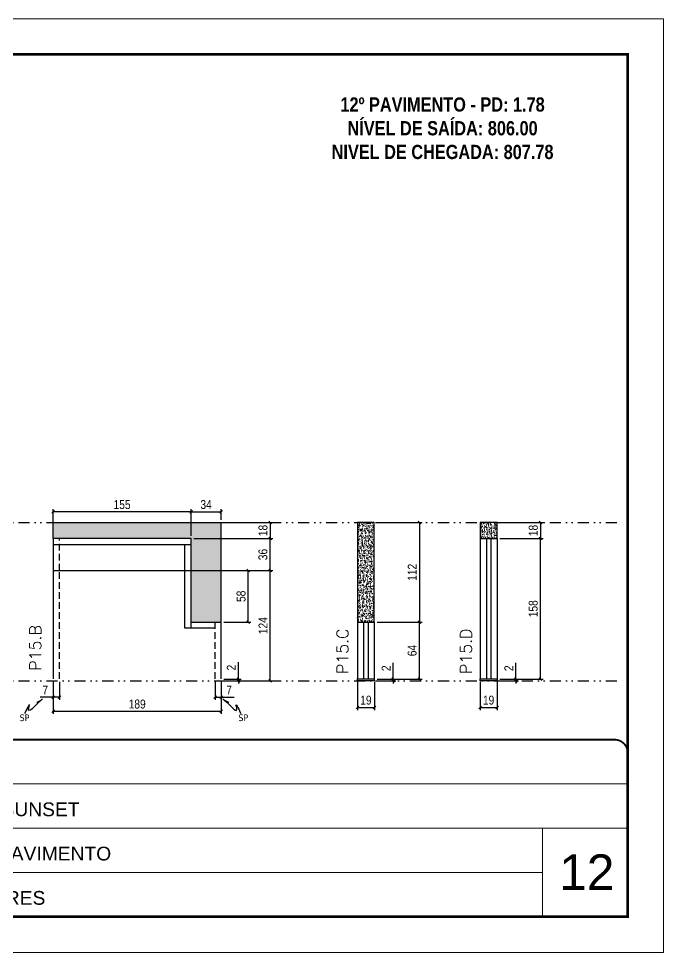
# Model space of a CAD drawing. Extents: x 808 to 7089, y -98 to 17032.
# Drawn here: x 6337 to 7062, y 13685 to 14735 of the extents above; entities that cross this region are included whole.
import ezdxf

# ---------------------------------------------------------------- set-up
doc = ezdxf.new("R2010")
doc.units = 0
for name, pattern in [('CONTINUO', [0]), ('DASHED', [0.75, 0.5, -0.25]), ('DIVIDE2', [0.625, 0.25, -0.125, 0, -0.125, 0, -0.125]), ('HIDDEN', [0.375, 0.25, -0.125])]:
    doc.linetypes.add(name, pattern=pattern)
for name, color, linetype, lineweight in [('CARIMBO', 255, 'Continuous', 9), ('Folhas', 255, 'Continuous', 9), ('SARRAFO DE PRESSAO', 251, 'DASHED', 9), ('Texto Seção', 7, 'Continuous', 15)]:
    doc.layers.add(name, color=color, linetype=linetype, lineweight=lineweight)
for name, color, linetype in [('COTA', 241, 'Continuous'), ('NOMENCLATURA', 7, 'Continuous'), ('Nível', 160, 'Continuous'), ('Painéis', 200, 'Continuous'), ('SARR_2.2x7', 40, 'Continuous'), ('Sarrafo de Pressão', 42, 'HIDDEN'), ('texto', 7, 'Continuous')]:
    doc.layers.add(name, color=color, linetype=linetype)
doc.styles.add('ARIAL', font='arial.ttf')
doc.styles.add('COTA TECNICA', font='techl___.ttf', dxfattribs={"height": 10})
doc.styles.add('COTA TECNICA-50', font='techl___.ttf', dxfattribs={"height": 10})
doc.styles.add('REGUA-120', font='ROMANS.shx', dxfattribs={"height": 15})
doc.styles.add('ROMANC', font='techb___.ttf', dxfattribs={"height": 2.5})
doc.styles.get("Standard").update_dxf_attribs({"font": 'arial.ttf'})
doc.dimstyles.new('COTA PAINEL-50', dxfattribs={"dimtxt": 10, "dimasz": 3, "dimexe": 3, "dimexo": 3, "dimgap": 3, "dimtad": 1, "dimdec": 1, "dimzin": 12, "dimdsep": 46, "dimtxsty": 'COTA TECNICA-50', "dimblk1": 'OBLIQUE', "dimblk2": 'OBLIQUE', "dimsah": 1, "dimcen": 0.9, "dimclrd": 4, "dimclre": 4, "dimclrt": 240, "dimadec": 1, "dimazin": 3, "dimtfac": 1, "dimtdec": 1, "dimtmove": 0, "dimatfit": 3, "dimfxl": 1, "dimtolj": 1, "dimtzin": 12, "dimarcsym": 0})
doc.dimstyles.new('PAINEL', dxfattribs={"dimtxt": 10, "dimasz": 3, "dimexe": 3, "dimexo": 3, "dimgap": 3, "dimtad": 1, "dimdec": 1, "dimzin": 12, "dimdsep": 46, "dimtxsty": 'COTA TECNICA', "dimblk1": 'OBLIQUE', "dimblk2": 'OBLIQUE', "dimsah": 1, "dimcen": 0.9, "dimclrd": 4, "dimclre": 4, "dimclrt": 240, "dimadec": 1, "dimazin": 3, "dimtfac": 1, "dimtdec": 1, "dimtmove": 0, "dimatfit": 3, "dimfxl": 1, "dimtolj": 1, "dimtzin": 12, "dimarcsym": 0})
doc.dimstyles.get("Standard").update_dxf_attribs({"dimtxt": 0.18, "dimasz": 0.18, "dimexe": 0.18, "dimexo": 0.0625, "dimgap": 0.09, "dimtad": 0, "dimtih": 1, "dimtoh": 1, "dimdec": 4, "dimzin": 0, "dimdsep": 46, "dimtxsty": 'Standard', "dimcen": 0.09, "dimadec": 0, "dimazin": 0, "dimtfac": 1, "dimtdec": 4, "dimtofl": 0, "dimtmove": 0, "dimatfit": 3, "dimfxl": 1, "dimtolj": 1, "dimtzin": 0, "dimarcsym": 0})

# ---------------------------------------------------------------- blocks, each defined once
blk = doc.blocks.new('9999999999')
at = {"color": 30, "linetype": 'CONTINUO'}
for p, q in [((98564.6, 34379.6), (99584, 34379.6)), ((98564.6, 34329.8), (99488, 34329.8)), ((99584, 34329.8), (99488, 34329.8)), ((99488, 34329.8), (99488, 34230.2)), ((98564.6, 34280), (99488, 34280))]:
    blk.add_line(p, q, dxfattribs=at)
at = {"color": 30, "linetype": 'CONTINUO', "const_width": 2}
blk.add_lwpolyline([(99584, 34230.2), (99584, 34414.4, 0.414214), (99569, 34429.4), (98229, 34429.4, 0.414214), (98214, 34414.4), (98214, 34245.2, 0.414214), (98229, 34230.2), (99584, 34230.2)], format="xyb", dxfattribs=at)
at = {"layer": 'Folhas'}
blk.add_lwpolyline([(98139, 34190.2), (99624, 34190.2), (99624, 35240.2), (98139, 35240.2)], close=True, dxfattribs=at)
at = {"layer": 'Folhas', "color": 30, "const_width": 3}
blk.add_lwpolyline([(98214, 34230.2), (99584, 34230.2), (99584, 35200.2), (98214, 35200.2)], close=True, dxfattribs=at)
at = {"color": 7, "linetype": 'Continuous', "ltscale": 5, "style": 'ARIAL'}
for s, height, p in [('NIK SUNSET', 15.48, (98837.7, 34343.3)), ('12º PAVIMENTO', 15.483, (98837.7, 34293.5)), ('PILARES', 15.48, (98837.7, 34243.7))]:
    blk.add_text(s, height=height, dxfattribs=at).set_placement(p)
blk = doc.blocks.new('_Oblique')
at = {"color": 0, "linetype": 'ByBlock', "lineweight": -2}
blk.add_line((-0.5, -0.5), (0.5, 0.5), dxfattribs=at)
blk = doc.blocks.new('*D1321')
at = {"layer": 'COTA', "color": 4, "lineweight": -2, "transparency": 16777216}
for p, q in [((6855.7, 13989.7), (6855.7, 13957.8)), ((6874.7, 13989.7), (6874.7, 13957.8)), ((6855.7, 13960.8), (6874.7, 13960.8))]:
    blk.add_line(p, q, dxfattribs=at)
at = {"layer": 'Defpoints', "color": 0, "transparency": 16777216}
for p in [(6855.7, 13992.7), (6874.7, 13992.7), (6874.7, 13960.8)]:
    blk.add_point(p, dxfattribs=at)
at = {"layer": 'COTA', "color": 4, "lineweight": -2, "transparency": 16777216, "xscale": 3, "yscale": 3, "zscale": 3, "rotation": 180}
blk.add_blockref('_Oblique', (6855.7, 13960.8), dxfattribs=at)
at = {"layer": 'COTA', "color": 4, "lineweight": -2, "transparency": 16777216, "xscale": 3, "yscale": 3, "zscale": 3}
blk.add_blockref('_Oblique', (6874.7, 13960.8), dxfattribs=at)
at = {"layer": 'COTA', "color": 240, "transparency": 16777216, "insert": (6865.2, 13968.9), "char_height": 10, "attachment_point": 5, "style": 'COTA TECNICA'}
blk.add_mtext('\\A1;19', dxfattribs=at)
blk = doc.blocks.new('*D1322')
at = {"layer": 'COTA', "color": 4, "lineweight": -2, "transparency": 16777216}
for p, q in [((6895.9, 13992.7), (6895.9, 14010.9)), ((6877.7, 13992.7), (6898.9, 13992.7)), ((6877.7, 13990.7), (6898.9, 13990.7)), ((6895.9, 13990.7), (6895.9, 13992.7)), ((6895.9, 13990.7), (6895.9, 13987.7))]:
    blk.add_line(p, q, dxfattribs=at)
at = {"layer": 'Defpoints', "color": 0, "transparency": 16777216}
for p in [(6874.7, 13992.7), (6874.7, 13990.7), (6895.9, 13992.7)]:
    blk.add_point(p, dxfattribs=at)
at = {"layer": 'COTA', "color": 4, "lineweight": -2, "transparency": 16777216, "xscale": 3, "yscale": 3, "zscale": 3}
for p, rotation in [((6895.9, 13992.7), 270), ((6895.9, 13990.7), 90)]:
    blk.add_blockref('_Oblique', p, dxfattribs=dict(at, rotation=rotation))
at = {"layer": 'COTA', "color": 240, "transparency": 16777216, "insert": (6887.9, 14004.8), "char_height": 10, "attachment_point": 5, "rotation": 90, "style": 'COTA TECNICA-50'}
blk.add_mtext('\\A1;2', dxfattribs=at)
blk = doc.blocks.new('*D1332')
at = {"layer": 'COTA', "color": 4, "linetype": 'ByBlock', "lineweight": -2, "transparency": 16777216}
for p, q in [((6877.7, 14168.7), (6926.5, 14168.7)), ((6923.5, 14168.7), (6923.5, 14150.7)), ((6877.7, 14150.7), (6926.5, 14150.7))]:
    blk.add_line(p, q, dxfattribs=at)
at = {"layer": 'Defpoints', "color": 0, "linetype": 'ByBlock', "transparency": 16777216}
for p in [(6874.7, 14168.7), (6874.7, 14150.7), (6923.5, 14150.7)]:
    blk.add_point(p, dxfattribs=at)
at = {"layer": 'COTA', "color": 4, "linetype": 'ByBlock', "lineweight": -2, "transparency": 16777216, "xscale": 3, "yscale": 3, "zscale": 3}
for p, rotation in [((6923.5, 14168.7), 90), ((6923.5, 14150.7), 270)]:
    blk.add_blockref('_Oblique', p, dxfattribs=dict(at, rotation=rotation))
at = {"layer": 'COTA', "color": 240, "linetype": 'ByBlock', "transparency": 16777216, "insert": (6915.4, 14159.7), "char_height": 10, "attachment_point": 5, "rotation": 90, "style": 'COTA TECNICA'}
blk.add_mtext('\\A1;18', dxfattribs=at)
blk = doc.blocks.new('*D1323')
at = {"layer": 'COTA', "color": 4, "lineweight": -2, "transparency": 16777216}
for p, q in [((6877.7, 14150.7), (6926.5, 14150.7)), ((6923.5, 13992.7), (6923.5, 14150.7)), ((6877.7, 13992.7), (6926.5, 13992.7))]:
    blk.add_line(p, q, dxfattribs=at)
at = {"layer": 'Defpoints', "color": 0, "transparency": 16777216}
for p in [(6874.7, 14150.7), (6923.5, 14150.7), (6874.7, 13992.7)]:
    blk.add_point(p, dxfattribs=at)
at = {"layer": 'COTA', "color": 4, "lineweight": -2, "transparency": 16777216, "xscale": 3, "yscale": 3, "zscale": 3}
for p, rotation in [((6923.5, 14150.7), 90), ((6923.5, 13992.7), 270)]:
    blk.add_blockref('_Oblique', p, dxfattribs=dict(at, rotation=rotation))
at = {"layer": 'COTA', "color": 240, "transparency": 16777216, "insert": (6915.4, 14071.7), "char_height": 10, "attachment_point": 5, "rotation": 90, "style": 'COTA TECNICA-50'}
blk.add_mtext('\\A1;158', dxfattribs=at)
blk = doc.blocks.new('*D1324')
at = {"layer": 'COTA', "color": 4, "lineweight": -2, "transparency": 16777216}
for p, q in [((6375.5, 13989.7), (6375.5, 13953.4)), ((6564.5, 13989.7), (6564.5, 13953.4)), ((6375.5, 13956.4), (6564.5, 13956.4))]:
    blk.add_line(p, q, dxfattribs=at)
at = {"layer": 'Defpoints', "color": 0, "transparency": 16777216}
for p in [(6375.5, 13992.7), (6564.5, 13992.7), (6564.5, 13956.4)]:
    blk.add_point(p, dxfattribs=at)
at = {"layer": 'COTA', "color": 4, "lineweight": -2, "transparency": 16777216, "xscale": 3, "yscale": 3, "zscale": 3, "rotation": 180}
blk.add_blockref('_Oblique', (6375.5, 13956.4), dxfattribs=at)
at = {"layer": 'COTA', "color": 4, "lineweight": -2, "transparency": 16777216, "xscale": 3, "yscale": 3, "zscale": 3}
blk.add_blockref('_Oblique', (6564.5, 13956.4), dxfattribs=at)
at = {"layer": 'COTA', "color": 240, "transparency": 16777216, "insert": (6470, 13964.5), "char_height": 10, "attachment_point": 5, "style": 'COTA TECNICA'}
blk.add_mtext('\\A1;189', dxfattribs=at)
blk = doc.blocks.new('*D1325')
at = {"layer": 'COTA', "color": 4, "lineweight": -2, "transparency": 16777216}
for p, q in [((6375.5, 13987.7), (6375.5, 13969.2)), ((6382.5, 13989.7), (6382.5, 13969.2)), ((6375.5, 13972.2), (6360.8, 13972.2)), ((6382.5, 13972.2), (6375.5, 13972.2))]:
    blk.add_line(p, q, dxfattribs=at)
at = {"layer": 'Defpoints', "color": 0, "transparency": 16777216}
for p in [(6375.5, 13990.7), (6382.5, 13992.7), (6375.5, 13972.2)]:
    blk.add_point(p, dxfattribs=at)
at = {"layer": 'COTA', "color": 4, "lineweight": -2, "transparency": 16777216, "xscale": 3, "yscale": 3, "zscale": 3, "rotation": 180}
blk.add_blockref('_Oblique', (6375.5, 13972.2), dxfattribs=at)
at = {"layer": 'COTA', "color": 4, "lineweight": -2, "transparency": 16777216, "xscale": 3, "yscale": 3, "zscale": 3}
blk.add_blockref('_Oblique', (6382.5, 13972.2), dxfattribs=at)
at = {"layer": 'COTA', "color": 240, "transparency": 16777216, "insert": (6366.6, 13980.3), "char_height": 10, "attachment_point": 5, "style": 'COTA TECNICA-50'}
blk.add_mtext('\\A1;7', dxfattribs=at)
blk = doc.blocks.new('*D1326')
at = {"layer": 'COTA', "color": 4, "lineweight": -2, "transparency": 16777216}
for p, q in [((6557.5, 13989.7), (6557.5, 13969.2)), ((6564.5, 13987.7), (6564.5, 13969.2)), ((6557.5, 13972.2), (6564.5, 13972.2)), ((6564.5, 13972.2), (6579.2, 13972.2))]:
    blk.add_line(p, q, dxfattribs=at)
at = {"layer": 'Defpoints', "color": 0, "transparency": 16777216}
for p in [(6557.5, 13992.7), (6564.5, 13990.7), (6564.5, 13972.2)]:
    blk.add_point(p, dxfattribs=at)
at = {"layer": 'COTA', "color": 4, "lineweight": -2, "transparency": 16777216, "xscale": 3, "yscale": 3, "zscale": 3, "rotation": 180}
blk.add_blockref('_Oblique', (6557.5, 13972.2), dxfattribs=at)
at = {"layer": 'COTA', "color": 4, "lineweight": -2, "transparency": 16777216, "xscale": 3, "yscale": 3, "zscale": 3}
blk.add_blockref('_Oblique', (6564.5, 13972.2), dxfattribs=at)
at = {"layer": 'COTA', "color": 240, "transparency": 16777216, "insert": (6573.4, 13980.3), "char_height": 10, "attachment_point": 5, "style": 'COTA TECNICA-50'}
blk.add_mtext('\\A1;7', dxfattribs=at)
blk = doc.blocks.new('*D1327')
at = {"layer": 'COTA', "color": 4, "lineweight": -2, "transparency": 16777216}
for p, q in [((6583.8, 13992.7), (6583.8, 14011.5)), ((6567.5, 13992.7), (6586.8, 13992.7)), ((6567.5, 13990.7), (6586.8, 13990.7)), ((6583.8, 13990.7), (6583.8, 13992.7)), ((6583.8, 13990.7), (6583.8, 13987.7))]:
    blk.add_line(p, q, dxfattribs=at)
at = {"layer": 'Defpoints', "color": 0, "transparency": 16777216}
for p in [(6564.5, 13992.7), (6564.5, 13990.7), (6583.8, 13990.7)]:
    blk.add_point(p, dxfattribs=at)
at = {"layer": 'COTA', "color": 4, "lineweight": -2, "transparency": 16777216, "xscale": 3, "yscale": 3, "zscale": 3}
for p, rotation in [((6583.8, 13992.7), 270), ((6583.8, 13990.7), 90)]:
    blk.add_blockref('_Oblique', p, dxfattribs=dict(at, rotation=rotation))
at = {"layer": 'COTA', "color": 240, "transparency": 16777216, "insert": (6575.8, 14005.5), "char_height": 10, "attachment_point": 5, "rotation": 90, "style": 'COTA TECNICA-50'}
blk.add_mtext('\\A1;2', dxfattribs=at)
blk = doc.blocks.new('*D1328')
at = {"layer": 'COTA', "color": 4, "linetype": 'ByBlock', "lineweight": -2, "transparency": 16777216}
for p, q in [((6567.5, 14114.7), (6622.6, 14114.7)), ((6619.6, 13990.7), (6619.6, 14114.7)), ((6567.5, 13990.7), (6622.6, 13990.7))]:
    blk.add_line(p, q, dxfattribs=at)
at = {"layer": 'Defpoints', "color": 0, "linetype": 'ByBlock', "transparency": 16777216}
for p in [(6564.5, 14114.7), (6619.6, 14114.7), (6564.5, 13990.7)]:
    blk.add_point(p, dxfattribs=at)
at = {"layer": 'COTA', "color": 4, "linetype": 'ByBlock', "lineweight": -2, "transparency": 16777216, "xscale": 3, "yscale": 3, "zscale": 3}
for p, rotation in [((6619.6, 14114.7), 90), ((6619.6, 13990.7), 270)]:
    blk.add_blockref('_Oblique', p, dxfattribs=dict(at, rotation=rotation))
at = {"layer": 'COTA', "color": 240, "linetype": 'ByBlock', "transparency": 16777216, "insert": (6611.5, 14052.7), "char_height": 10, "attachment_point": 5, "rotation": 90, "style": 'COTA TECNICA'}
blk.add_mtext('\\A1;124', dxfattribs=at)
blk = doc.blocks.new('*D1311')
at = {"layer": 'COTA', "color": 4, "lineweight": -2, "transparency": 16777216}
for p, q in [((6717.7, 13989.7), (6717.7, 13957.8)), ((6736.7, 13989.7), (6736.7, 13957.8)), ((6717.7, 13960.8), (6736.7, 13960.8))]:
    blk.add_line(p, q, dxfattribs=at)
at = {"layer": 'Defpoints', "color": 0, "transparency": 16777216}
for p in [(6717.7, 13992.7), (6736.7, 13992.7), (6736.7, 13960.8)]:
    blk.add_point(p, dxfattribs=at)
at = {"layer": 'COTA', "color": 4, "lineweight": -2, "transparency": 16777216, "xscale": 3, "yscale": 3, "zscale": 3, "rotation": 180}
blk.add_blockref('_Oblique', (6717.7, 13960.8), dxfattribs=at)
at = {"layer": 'COTA', "color": 4, "lineweight": -2, "transparency": 16777216, "xscale": 3, "yscale": 3, "zscale": 3}
blk.add_blockref('_Oblique', (6736.7, 13960.8), dxfattribs=at)
at = {"layer": 'COTA', "color": 240, "transparency": 16777216, "insert": (6727.2, 13968.9), "char_height": 10, "attachment_point": 5, "style": 'COTA TECNICA'}
blk.add_mtext('\\A1;19', dxfattribs=at)
blk = doc.blocks.new('*D1312')
at = {"layer": 'COTA', "color": 4, "lineweight": -2, "transparency": 16777216}
for p, q in [((6757.9, 13992.7), (6757.9, 14010.9)), ((6739.7, 13992.7), (6760.9, 13992.7)), ((6739.7, 13990.7), (6760.9, 13990.7)), ((6757.9, 13990.7), (6757.9, 13992.7)), ((6757.9, 13990.7), (6757.9, 13987.7))]:
    blk.add_line(p, q, dxfattribs=at)
at = {"layer": 'Defpoints', "color": 0, "transparency": 16777216}
for p in [(6736.7, 13992.7), (6736.7, 13990.7), (6757.9, 13992.7)]:
    blk.add_point(p, dxfattribs=at)
at = {"layer": 'COTA', "color": 4, "lineweight": -2, "transparency": 16777216, "xscale": 3, "yscale": 3, "zscale": 3}
for p, rotation in [((6757.9, 13992.7), 270), ((6757.9, 13990.7), 90)]:
    blk.add_blockref('_Oblique', p, dxfattribs=dict(at, rotation=rotation))
at = {"layer": 'COTA', "color": 240, "transparency": 16777216, "insert": (6749.9, 14004.8), "char_height": 10, "attachment_point": 5, "rotation": 90, "style": 'COTA TECNICA-50'}
blk.add_mtext('\\A1;2', dxfattribs=at)
blk = doc.blocks.new('*D1329')
at = {"layer": 'COTA', "color": 4, "linetype": 'ByBlock', "lineweight": -2, "transparency": 16777216}
for p, q in [((6739.7, 14168.7), (6790.3, 14168.7)), ((6787.3, 14168.7), (6787.3, 14056.7)), ((6739.7, 14056.7), (6790.3, 14056.7))]:
    blk.add_line(p, q, dxfattribs=at)
at = {"layer": 'Defpoints', "color": 0, "linetype": 'ByBlock', "transparency": 16777216}
for p in [(6736.7, 14168.7), (6736.7, 14056.7), (6787.3, 14056.7)]:
    blk.add_point(p, dxfattribs=at)
at = {"layer": 'COTA', "color": 4, "linetype": 'ByBlock', "lineweight": -2, "transparency": 16777216, "xscale": 3, "yscale": 3, "zscale": 3}
for p, rotation in [((6787.3, 14168.7), 90), ((6787.3, 14056.7), 270)]:
    blk.add_blockref('_Oblique', p, dxfattribs=dict(at, rotation=rotation))
at = {"layer": 'COTA', "color": 240, "linetype": 'ByBlock', "transparency": 16777216, "insert": (6779.2, 14112.7), "char_height": 10, "attachment_point": 5, "rotation": 90, "style": 'COTA TECNICA'}
blk.add_mtext('\\A1;112', dxfattribs=at)
blk = doc.blocks.new('*D1330')
at = {"layer": 'COTA', "color": 4, "lineweight": -2, "transparency": 16777216}
for p, q in [((6739.7, 14056.7), (6790.3, 14056.7)), ((6787.3, 13992.7), (6787.3, 14056.7)), ((6739.7, 13992.7), (6790.3, 13992.7))]:
    blk.add_line(p, q, dxfattribs=at)
at = {"layer": 'Defpoints', "color": 0, "transparency": 16777216}
for p in [(6736.7, 14056.7), (6787.3, 14056.7), (6736.7, 13992.7)]:
    blk.add_point(p, dxfattribs=at)
at = {"layer": 'COTA', "color": 4, "lineweight": -2, "transparency": 16777216, "xscale": 3, "yscale": 3, "zscale": 3}
for p, rotation in [((6787.3, 14056.7), 90), ((6787.3, 13992.7), 270)]:
    blk.add_blockref('_Oblique', p, dxfattribs=dict(at, rotation=rotation))
at = {"layer": 'COTA', "color": 240, "transparency": 16777216, "insert": (6779.2, 14024.7), "char_height": 10, "attachment_point": 5, "rotation": 90, "style": 'COTA TECNICA-50'}
blk.add_mtext('\\A1;64', dxfattribs=at)
blk = doc.blocks.new('*D1313')
at = {"layer": 'COTA', "color": 4, "lineweight": -2, "transparency": 16777216}
for p, q in [((6567.5, 14168.7), (6622.6, 14168.7)), ((6619.6, 14168.7), (6619.6, 14150.7)), ((6567.5, 14150.7), (6622.6, 14150.7))]:
    blk.add_line(p, q, dxfattribs=at)
at = {"layer": 'Defpoints', "color": 0, "transparency": 16777216}
for p in [(6564.5, 14168.7), (6564.5, 14150.7), (6619.6, 14150.7)]:
    blk.add_point(p, dxfattribs=at)
at = {"layer": 'COTA', "color": 4, "lineweight": -2, "transparency": 16777216, "xscale": 3, "yscale": 3, "zscale": 3}
for p, rotation in [((6619.6, 14168.7), 90), ((6619.6, 14150.7), 270)]:
    blk.add_blockref('_Oblique', p, dxfattribs=dict(at, rotation=rotation))
at = {"layer": 'COTA', "color": 240, "transparency": 16777216, "insert": (6611.5, 14159.7), "char_height": 10, "attachment_point": 5, "rotation": 90, "style": 'COTA TECNICA-50'}
blk.add_mtext('\\A1;18', dxfattribs=at)
blk = doc.blocks.new('*D1336')
at = {"layer": 'COTA', "color": 4, "lineweight": -2, "transparency": 16777216}
for p, q in [((6530.5, 14153.7), (6530.5, 14183.7)), ((6530.5, 14180.7), (6564.5, 14180.7)), ((6564.5, 14171.7), (6564.5, 14183.7))]:
    blk.add_line(p, q, dxfattribs=at)
at = {"layer": 'Defpoints', "color": 0, "transparency": 16777216}
for p in [(6564.5, 14180.7), (6564.5, 14168.7), (6530.5, 14150.7)]:
    blk.add_point(p, dxfattribs=at)
at = {"layer": 'COTA', "color": 4, "lineweight": -2, "transparency": 16777216, "xscale": 3, "yscale": 3, "zscale": 3, "rotation": 180}
blk.add_blockref('_Oblique', (6530.5, 14180.7), dxfattribs=at)
at = {"layer": 'COTA', "color": 4, "lineweight": -2, "transparency": 16777216, "xscale": 3, "yscale": 3, "zscale": 3}
blk.add_blockref('_Oblique', (6564.5, 14180.7), dxfattribs=at)
at = {"layer": 'COTA', "color": 240, "transparency": 16777216, "insert": (6547.5, 14188.9), "char_height": 10, "attachment_point": 5, "style": 'COTA TECNICA'}
blk.add_mtext('\\A1;34', dxfattribs=at)
blk = doc.blocks.new('*D1337')
at = {"layer": 'COTA', "color": 4, "lineweight": -2, "transparency": 16777216}
for p, q in [((6526.5, 14114.7), (6597.9, 14114.7)), ((6594.9, 14056.7), (6594.9, 14114.7)), ((6567.5, 14056.7), (6597.9, 14056.7))]:
    blk.add_line(p, q, dxfattribs=at)
at = {"layer": 'Defpoints', "color": 0, "transparency": 16777216}
for p in [(6523.5, 14114.7), (6594.9, 14114.7), (6564.5, 14056.7)]:
    blk.add_point(p, dxfattribs=at)
at = {"layer": 'COTA', "color": 4, "lineweight": -2, "transparency": 16777216, "xscale": 3, "yscale": 3, "zscale": 3}
for p, rotation in [((6594.9, 14114.7), 90), ((6594.9, 14056.7), 270)]:
    blk.add_blockref('_Oblique', p, dxfattribs=dict(at, rotation=rotation))
at = {"layer": 'COTA', "color": 240, "transparency": 16777216, "insert": (6586.8, 14085.7), "char_height": 10, "attachment_point": 5, "rotation": 90, "style": 'COTA TECNICA'}
blk.add_mtext('\\A1;58', dxfattribs=at)
blk = doc.blocks.new('*D1338')
at = {"layer": 'COTA', "color": 4, "lineweight": -2, "transparency": 16777216}
for p, q in [((6533.5, 14150.7), (6622.6, 14150.7)), ((6619.6, 14114.7), (6619.6, 14150.7)), ((6533.5, 14114.7), (6622.6, 14114.7))]:
    blk.add_line(p, q, dxfattribs=at)
at = {"layer": 'Defpoints', "color": 0, "transparency": 16777216}
for p in [(6530.5, 14150.7), (6619.6, 14150.7), (6530.5, 14114.7)]:
    blk.add_point(p, dxfattribs=at)
at = {"layer": 'COTA', "color": 4, "lineweight": -2, "transparency": 16777216, "xscale": 3, "yscale": 3, "zscale": 3}
for p, rotation in [((6619.6, 14150.7), 90), ((6619.6, 14114.7), 270)]:
    blk.add_blockref('_Oblique', p, dxfattribs=dict(at, rotation=rotation))
at = {"layer": 'COTA', "color": 240, "transparency": 16777216, "insert": (6611.4, 14132.7), "char_height": 10, "attachment_point": 5, "rotation": 90, "style": 'COTA TECNICA'}
blk.add_mtext('\\A1;36', dxfattribs=at)
blk = doc.blocks.new('*D1340')
at = {"layer": 'COTA', "color": 4, "lineweight": -2, "transparency": 16777216}
for p, q in [((6375.5, 14153.7), (6375.5, 14183.7)), ((6530.5, 14180.7), (6375.5, 14180.7)), ((6530.5, 14153.7), (6530.5, 14183.7))]:
    blk.add_line(p, q, dxfattribs=at)
at = {"layer": 'Defpoints', "color": 0, "transparency": 16777216}
for p in [(6375.5, 14180.7), (6375.5, 14150.7), (6530.5, 14150.7)]:
    blk.add_point(p, dxfattribs=at)
at = {"layer": 'COTA', "color": 4, "lineweight": -2, "transparency": 16777216, "xscale": 3, "yscale": 3, "zscale": 3, "rotation": 180}
blk.add_blockref('_Oblique', (6375.5, 14180.7), dxfattribs=at)
at = {"layer": 'COTA', "color": 4, "lineweight": -2, "transparency": 16777216, "xscale": 3, "yscale": 3, "zscale": 3}
blk.add_blockref('_Oblique', (6530.5, 14180.7), dxfattribs=at)
at = {"layer": 'COTA', "color": 240, "transparency": 16777216, "insert": (6453, 14188.8), "char_height": 10, "attachment_point": 5, "style": 'COTA TECNICA'}
blk.add_mtext('\\A1;155', dxfattribs=at)

msp = doc.modelspace()

# ---------------------------------------------------------------- hatches: boundary and pattern name
at = {"layer": 'COTA', "linetype": 'ByBlock'}
h = msp.add_hatch(dxfattribs=at)
h.set_pattern_fill('AR-CONC', color=256, scale=0.03)
h.paths.add_polyline_path([(6564.51, 14168.74), (6375.51, 14168.74), (6375.51, 14150.74), (6530.51, 14150.74), (6530.51, 14056.74), (6564.51, 14056.74)])
h = msp.add_hatch(dxfattribs=at)
h.set_pattern_fill('AR-CONC', color=256, scale=0.03)
h.set_pattern_definition([(50, (3170, 0), (5.4655401, -0.4781726), [0.5715, -6.2865]), (355, (3170, 0), (-1.0573026, 5.7317054), [0.4572, -5.0292175]), (100.451445, (3170.4555, -0.04), (4.4082374, 5.2535326), [0.4857003, -5.3427073]), (46.1842, (3170, 1.524), (8.1323712, -1.2612698), [0.85725, -9.42975]), (96.63556, (3170.678, 1.419), (7.122124, 7.4227837), [0.7285507, -8.0140682]), (351.18415, (3170, 1.524), (7.122124, 7.4227837), [0.685799, -7.543792]), (21, (3170.762, 1.143), (4.5484317, -3.067956), [0.5715, -6.2865]), (326, (3170.762, 1.143), (1.8540609, 5.525639), [0.4572, -5.0292]), (71.451445, (3171.141, 0.8873), (6.4024926, 2.457683), [0.4857003, -5.3426981]), (37.5, (3170, 0), (0.0926581, 2.53665117), [0, -4.96824, 0, -5.1054, 0, -5.04825]), (7.5, (3170, 0), (2.0045899, 3.00541724), [0, -2.91084, 0, -4.85394, 0, -1.92405]), (327.5, (3168.3007, 0), (4.06771786, -0.17186232), [0, -1.905, 0, -5.9436, 0, -7.8867]), (317.5, (3167.5387, 0), (4.4438754, 0.7627947), [0, -2.4765, 0, -3.94716, 0, -5.6007])])
h.paths.add_polyline_path([(6717.67, 14056.74), (6736.67, 14056.74), (6736.67, 14168.74), (6717.67, 14168.74)])
h = msp.add_hatch(dxfattribs=at)
h.set_pattern_fill('AR-CONC', color=256, scale=0.03)
h.paths.add_polyline_path([(6874.7, 14150.74), (6874.7, 14168.74), (6855.7, 14168.74), (6855.7, 14150.74)])

# ---------------------------------------------------------------- linework, layer by layer
for p, q in [((6375.51, 14168.74), (6375.51, 14168.74)), ((6375.51, 14150.74), (6375.51, 14168.74)), ((6375.51, 14168.74), (6564.51, 14168.74)), ((6564.51, 14056.74), (6564.51, 14168.74))]:
    msp.add_line(p, q, dxfattribs=at)
for points in [[(6717.67, 14056.72), (6736.67, 14056.72), (6736.67, 14168.74), (6717.67, 14168.74)], [(6855.7, 14150.72), (6874.7, 14150.72), (6874.7, 14168.74), (6855.7, 14168.74)]]:
    msp.add_lwpolyline(points, close=True, dxfattribs=at)
at = {"layer": 'Nível', "color": 4, "linetype": 'DIVIDE2', "ltscale": 50}
for p, q in [((5864.66, 14168.74), (7021.67, 14168.74)), ((5864.66, 13990.74), (7021.67, 13990.74))]:
    msp.add_line(p, q, dxfattribs=at)
at = {"layer": 'Painéis'}
for p, q in [((6375.51, 14150.74), (6375.51, 13992.74)), ((6530.51, 14150.74), (6375.51, 14150.74)), ((6530.51, 14056.74), (6530.51, 14150.74)), ((6855.7, 14150.74), (6855.7, 13992.74)), ((6855.7, 14150.74), (6874.7, 14150.74)), ((6874.7, 14150.74), (6874.7, 13992.74)), ((6375.51, 14114.74), (6530.51, 14114.74)), ((6530.51, 14056.74), (6564.51, 14056.74)), ((6564.51, 13992.74), (6564.51, 14056.74)), ((6717.67, 14056.74), (6717.67, 13992.74)), ((6717.67, 14056.74), (6736.67, 14056.74)), ((6736.67, 14056.74), (6736.67, 13992.74)), ((6717.67, 13992.74), (6736.67, 13992.74)), ((6717.67, 13992.74), (6736.67, 13992.74)), ((6717.67, 13990.74), (6717.67, 13992.74)), ((6736.67, 13990.74), (6717.67, 13990.74)), ((6736.67, 13992.74), (6736.67, 13990.74)), ((6855.7, 13992.74), (6874.7, 13992.74)), ((6855.7, 13992.74), (6874.7, 13992.74)), ((6855.7, 13990.74), (6855.7, 13992.74)), ((6874.7, 13990.74), (6855.7, 13990.74)), ((6874.7, 13992.74), (6874.7, 13990.74))]:
    msp.add_line(p, q, dxfattribs=at)
at = {"layer": 'SARR_2.2x7'}
for p, q in [((6530.51, 14143.74), (6375.51, 14143.74)), ((6523.51, 14114.74), (6523.51, 14143.74)), ((6862.7, 14150.74), (6862.7, 13992.74)), ((6867.7, 14150.74), (6867.7, 13992.74)), ((6523.51, 14049.74), (6523.51, 14114.74)), ((6557.51, 14049.74), (6523.51, 14049.74)), ((6530.51, 14049.74), (6530.51, 14056.74)), ((6724.67, 14056.74), (6724.67, 13992.74)), ((6729.67, 14056.74), (6729.67, 13992.74))]:
    msp.add_line(p, q, dxfattribs=at)
at = {"layer": 'Sarrafo de Pressão', "ltscale": 30}
for p, q in [((6382.51, 14114.74), (6382.51, 14150.74)), ((6382.51, 13992.74), (6382.51, 14114.74)), ((6557.51, 13992.74), (6557.51, 14056.74))]:
    msp.add_line(p, q, dxfattribs=at)

# ---------------------------------------------------------------- block references
at = {"layer": 'SARRAFO DE PRESSAO', "color": 6, "linetype": 'ByBlock'}
msp.add_blockref('9999999999', (-92562.31, -20504.88), dxfattribs=at)

# ---------------------------------------------------------------- texts
at = {"layer": 'CARIMBO', "style": 'ARIAL'}
msp.add_text('12', height=40, dxfattribs=at).set_placement((6944.53, 13755.47))
at = {"layer": 'NOMENCLATURA', "color": 2, "insert": (6813.41, 14673.47), "char_height": 16, "attachment_point": 2, "style": 'ROMANC'}
msp.add_mtext_dynamic_manual_height_columns('\\P12º PAVIMENTO - PD: 1.78\\PNÍVEL DE SAÍDA: 806.00\\PNIVEL DE CHEGADA: 807.78', width=328.3607, gutter_width=1, heights=[0], dxfattribs=at)
at = {"layer": 'texto', "color": 0, "char_height": 7.5, "attachment_point": 5}
for insert in [(6343.26, 13949.06), (6589.29, 13949.06)]:
    msp.add_mtext('{\\fTahoma|b0|i0|c0|p34;\\C4;SP}', dxfattribs=dict(at, insert=insert))
at = {"layer": 'Texto Seção', "char_height": 13, "width": 285.3299, "attachment_point": 7, "rotation": 90, "style": 'REGUA-120'}
for s, insert in [('P15.B', (6362.04, 14001.99)), ('P15.C', (6707.43, 13998.15)), ('\\pxt4;P15.D', (6846.25, 13998.15))]:
    msp.add_mtext(s, dxfattribs=dict(at, insert=insert))

# ---------------------------------------------------------------- dimensions: what is measured, and where the dimension line sits
at = {"layer": 'COTA'}
for base, p1, p2, dimstyle, picture, middle in [((6375.51, 14180.71), (6530.51, 14150.74), (6375.51, 14150.74), 'PAINEL', '*D1340', (6453.01, 14188.82)), ((6564.51, 13972.23), (6557.51, 13992.74), (6564.51, 13990.74), 'COTA PAINEL-50', '*D1326', (6573.38, 13980.3))]:
    dim = msp.add_linear_dim(base=base, p1=p1, p2=p2, dimstyle=dimstyle, dxfattribs=at)
    dim.commit()
    dim.dimension.update_dxf_attribs({"geometry": picture, "text_midpoint": middle})
for base, p1, p2, angle, dimstyle, picture, middle in [((6564.51, 14180.71), (6530.51, 14150.74), (6564.51, 14168.74), 180, 'PAINEL', '*D1336', (6547.51, 14188.93)), ((6619.59, 14150.74), (6564.51, 14168.74), (6564.51, 14150.74), 90, 'COTA PAINEL-50', '*D1313', (6611.5, 14159.74)), ((6619.59, 14150.74), (6530.51, 14114.74), (6530.51, 14150.74), 90, 'PAINEL', '*D1338', (6611.37, 14132.74)), ((6923.54, 14150.72), (6874.7, 13992.74), (6874.7, 14150.72), 90, 'COTA PAINEL-50', '*D1323', (6915.41, 14071.73)), ((6594.92, 14114.74), (6564.51, 14056.74), (6523.51, 14114.74), 90, 'PAINEL', '*D1337', (6586.78, 14085.74)), ((6787.3, 14056.74), (6736.67, 13992.74), (6736.67, 14056.74), 90, 'COTA PAINEL-50', '*D1330', (6779.2, 14024.74)), ((6375.51, 13972.23), (6382.51, 13992.74), (6375.51, 13990.74), 180, 'COTA PAINEL-50', '*D1325', (6366.65, 13980.3))]:
    dim = msp.add_linear_dim(base=base, p1=p1, p2=p2, angle=angle, dimstyle=dimstyle, dxfattribs=at)
    dim.commit()
    dim.dimension.update_dxf_attribs({"geometry": picture, "text_midpoint": middle})
at = {"layer": 'COTA', "linetype": 'ByBlock'}
for base, p1, p2, picture, middle in [((6787.3, 14056.72), (6736.67, 14168.74), (6736.67, 14056.72), '*D1329', (6779.24, 14112.73)), ((6923.54, 14150.72), (6874.7, 14168.74), (6874.7, 14150.72), '*D1332', (6915.45, 14159.73))]:
    dim = msp.add_linear_dim(base=base, p1=p1, p2=p2, angle=90, dimstyle='PAINEL', dxfattribs=at)
    dim.commit()
    dim.dimension.update_dxf_attribs({"geometry": picture, "text_midpoint": middle})
dim = msp.add_aligned_dim(p1=(6564.51, 13990.74), p2=(6564.51, 14114.74), distance=-55.08, dimstyle='PAINEL', dxfattribs=at)
dim.commit()
dim.dimension.update_dxf_attribs({"geometry": '*D1328', "text_midpoint": (6611.52, 14052.74)})
at = {"layer": 'COTA'}
for base, p1, p2, picture, middle in [((6583.77, 13990.74), (6564.51, 13992.74), (6564.51, 13990.74), '*D1327', (6583.77, 14005.49)), ((6757.87, 13992.74), (6736.67, 13990.74), (6736.67, 13992.74), '*D1312', (6757.87, 14004.8)), ((6895.89, 13992.74), (6874.7, 13990.74), (6874.7, 13992.74), '*D1322', (6895.89, 14004.8))]:
    dim = msp.add_linear_dim(base=base, p1=p1, p2=p2, angle=90, dimstyle='COTA PAINEL-50', dxfattribs=at)
    dim.commit()
    dim.dimension.update_dxf_attribs({"geometry": picture, "text_midpoint": middle, "dimtype": 160})
for base, p1, p2, picture, middle in [((6564.51, 13956.38), (6375.51, 13992.74), (6564.51, 13992.74), '*D1324', (6470.01, 13964.48)), ((6736.67, 13960.85), (6717.67, 13992.74), (6736.67, 13992.74), '*D1311', (6727.17, 13968.93)), ((6874.7, 13960.85), (6855.7, 13992.74), (6874.7, 13992.74), '*D1321', (6865.2, 13968.93))]:
    dim = msp.add_linear_dim(base=base, p1=p1, p2=p2, dimstyle='PAINEL', override={"dimarcsym": 2}, dxfattribs=at)
    dim.commit()
    dim.dimension.update_dxf_attribs({"geometry": picture, "text_midpoint": middle})

# ---------------------------------------------------------------- leaders
at = {"layer": 'COTA', "path_type": 1}
for points in [[(6363.68, 13970.56), (6347.9, 13958.72), (6348.82, 13963.53), (6343.27, 13953.75)], [(6566.34, 13970.56), (6582.13, 13958.72), (6581.2, 13963.53), (6586.75, 13953.75)]]:
    msp.add_leader(points, dimstyle='Standard', override={"dimasz": 8}, dxfattribs=at)

doc.saveas('drawing.dxf')
